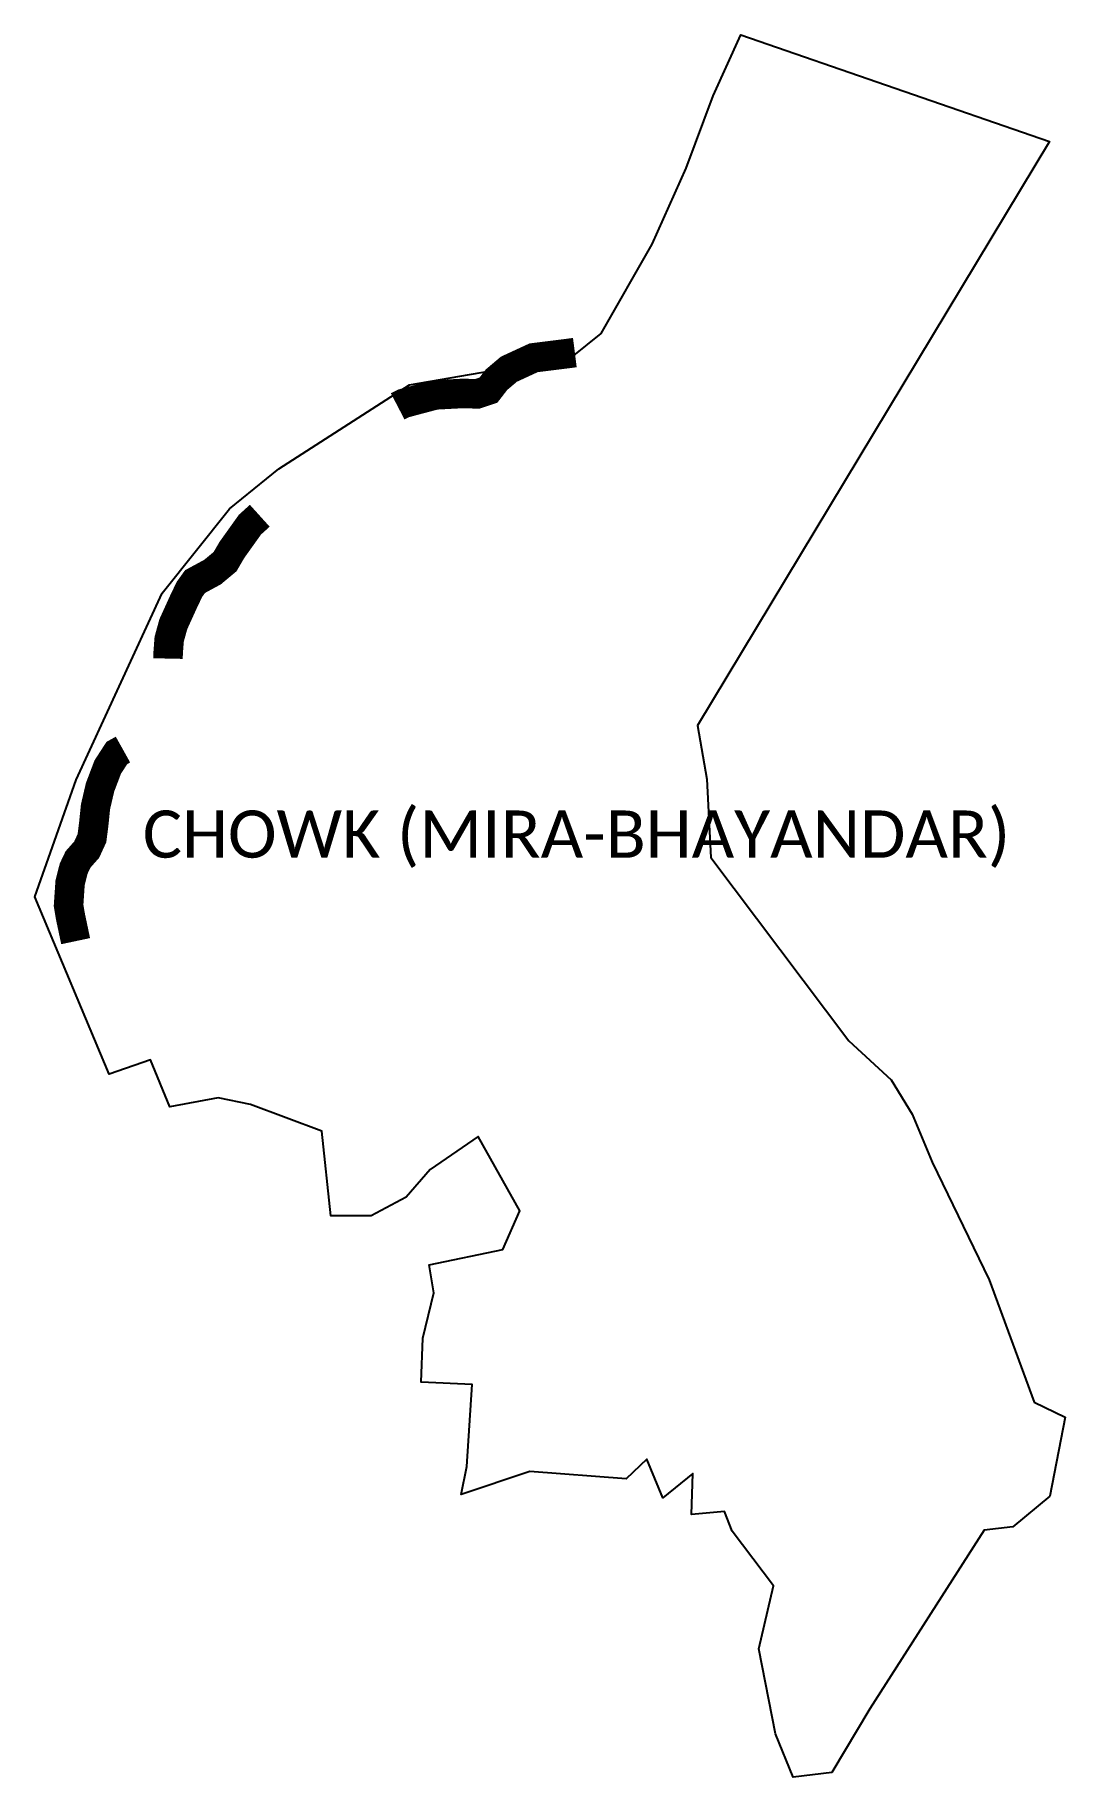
# Model space of a CAD drawing. Header units: metres. Extents: x 267138 to 268884, y 2134208 to 2137159.
import ezdxf

# ---------------------------------------------------------------- set-up
doc = ezdxf.new("R2010")
doc.units = ezdxf.units.M
for name, color, linetype in [('NATURALLY PROTECTED', 3, 'Continuous'), ('VILLAGE BOUNDRY', 4, 'Continuous'), ('VILLAGE NAME', 250, 'Continuous')]:
    doc.layers.add(name, color=color, linetype=linetype)
doc.styles.get("Standard").update_dxf_attribs({"font": 'arial.ttf'})

msp = doc.modelspace()

# ---------------------------------------------------------------- linework, layer by layer
at = {"layer": 'NATURALLY PROTECTED', "flags": 128}
msp.add_lwpolyline([(268052.8, 2136620.6, 50, 50, 0), (267982.8, 2136611.8, 50, 50, 0), (267941, 2136592.5, 50, 50, 0), (267920.1, 2136574.8, 50, 50, 0), (267906.4, 2136557.1, 50, 50, 0), (267895.2, 2136553.4, 50, 50, 0), (267887.1, 2136550.7, 50, 50, 0), (267863.8, 2136551.5, 50, 50, 0), (267816.3, 2136549, 50, 50, 0), (267776.8, 2136538.5, 50, 50, 0), (267762.4, 2136534.6, 50, 50, 0), (267752.6, 2136529.5, 0, 0, 0)], format="xyseb", dxfattribs=at)
at = {"layer": 'NATURALLY PROTECTED', "const_width": 50, "flags": 128}
for points in [[(267518.9, 2136344.3), (267502.2, 2136329.2), (267471.7, 2136286.5), (267460.1, 2136266.6), (267439, 2136249), (267409.2, 2136232.8), (267399.9, 2136219.9), (267390.4, 2136200.2), (267372.4, 2136160.6), (267365.4, 2136135.3), (267363.6, 2136111.6), (267363.4, 2136102.4)], [(267287.1, 2135948.3), (267276.7, 2135942.5), (267261.3, 2135918.7), (267248.3, 2135884.5), (267240.6, 2135851.7), (267237.4, 2135820.7), (267234.5, 2135798.2), (267225.6, 2135778.8), (267210.9, 2135762.2), (267203.6, 2135746.8), (267197.5, 2135722.9), (267194.9, 2135684.3), (267198.1, 2135665.3), (267206.9, 2135623.8)]]:
    msp.add_lwpolyline(points, dxfattribs=at)
at = {"layer": 'VILLAGE BOUNDRY'}
msp.add_polyline3d([(268276.7, 2135898.4, 0), (268283.1, 2135765.7, 0), (268517.2, 2135454.8, 0), (268588.8, 2135389, 0), (268624.2, 2135330.9, 0), (268658.4, 2135249.5, 0), (268754.9, 2135050.3, 0), (268831.3, 2134842.8, 0), (268883.6, 2134817.7, 0), (268857.6, 2134683.7, 0), (268795.2, 2134631.9, 0), (268746.3, 2134626.2, 0), (268552.8, 2134323.3, 0), (268488.3, 2134215.9, 0), (268422.7, 2134207.9, 0), (268392.6, 2134281.5, 0), (268364.8, 2134425.4, 0), (268389.2, 2134531.7, 0), (268319.3, 2134624.7, 0), (268306.4, 2134657.7, 0), (268250.7, 2134652.7, 0), (268252.6, 2134721.9, 0), (268201.8, 2134681.2, 0), (268174.7, 2134746.3, 0), (268139.6, 2134713, 0), (267976.5, 2134725.8, 0), (267860.2, 2134686.5, 0), (267869.6, 2134734.1, 0), (267878.9, 2134873, 0), (267792.1, 2134876.8, 0), (267795.1, 2134951.6, 0), (267813.7, 2135028.1, 0), (267806.2, 2135075.7, 0), (267930.8, 2135101.5, 0), (267959.5, 2135166.8, 0), (267889.1, 2135293.2, 0), (267807.8, 2135237.3, 0), (267766.8, 2135190.4, 0), (267707.5, 2135158.5, 0), (267639.5, 2135158.3, 0), (267624.1, 2135302, 0), (267503, 2135347.2, 0), (267448.2, 2135358.5, 0), (267366.4, 2135343.1, 0), (267333.9, 2135422.8, 0), (267263.9, 2135398.4, 0), (267137.7, 2135699.1, 0), (267207.5, 2135897.2, 0), (267353.6, 2136213.1, 0), (267467.8, 2136356, 0), (267551.3, 2136423.7, 0), (267772.5, 2136565.9, 0), (268048.2, 2136613.5, 0), (268097.3, 2136653, 0), (268183.8, 2136804.3, 0), (268241.2, 2136932.9, 0), (268286.9, 2137055.5, 0), (268333.8, 2137158.8, 0), (268857.3, 2136978.2, 0), (268260.8, 2135989.3, 0)], close=True, dxfattribs=at)

# ---------------------------------------------------------------- texts
at = {"layer": 'VILLAGE NAME', "insert": (267320.7, 2135845.1), "char_height": 80, "attachment_point": 1}
msp.add_mtext_dynamic_manual_height_columns('{\\fCalibri|b0|i0|c0|p34;CHOWK (MIRA-BHAYANDAR)}', width=1449.11, gutter_width=643.2, heights=[0], dxfattribs=at)

doc.saveas('drawing.dxf')
